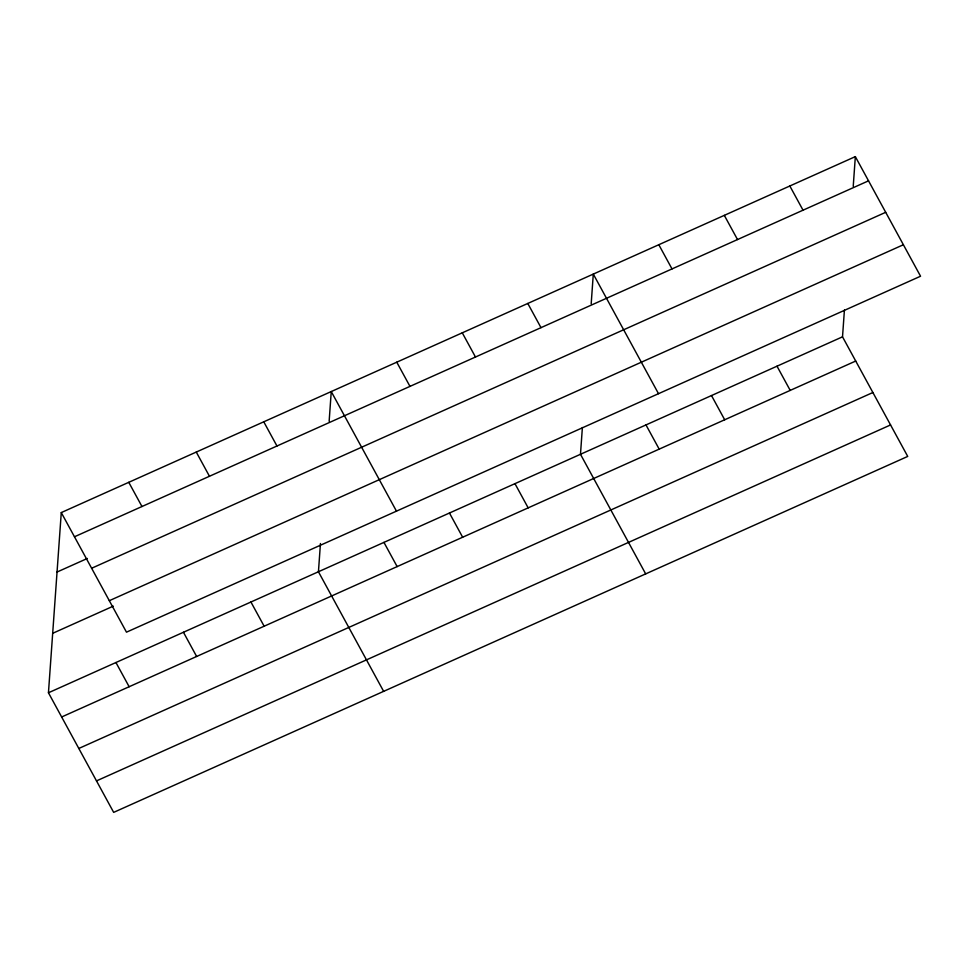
<?xml version="1.0" encoding="UTF-8"?>
<svg xmlns="http://www.w3.org/2000/svg" width="969" height="969" viewBox="0 0 969 969"><rect width="100%" height="100%" fill="white"/><g stroke="black" fill="none" stroke-linecap="round" stroke-linejoin="round"><path stroke-width="1.45" d="M844.423 310.068L842.521 336.824L907.723 456.423L113.664 812.373L48.45 692.774L61.277 512.577L855.336 156.627L920.55 276.226L126.479 632.176L61.277 512.577M320.448 543.512L318.438 571.758L383.639 691.357M329.145 421.285L331.253 391.549L396.466 511.147M582.381 427.535L580.479 454.291L645.681 573.89M591.187 303.818L593.294 274.082L658.508 393.693M853.229 186.363L855.336 156.627M74.468 536.778L868.539 180.828M57.038 572.037L87.343 558.459M91.631 568.258L885.702 212.308M109.315 600.695L903.387 244.745M52.677 633.314L113.288 606.146M48.45 692.774L842.521 336.824M61.653 716.987L855.712 361.037M78.816 748.468L872.875 392.518M96.5 780.893L890.559 424.943M789.832 185.987L803.035 210.2M724.315 215.36L737.518 239.561M777.005 366.197L790.207 390.398M658.811 244.721L672.014 268.934M711.5 395.558L724.691 419.771M645.984 424.931L659.186 449.132M527.79 303.454L540.993 327.655M462.274 332.815L475.476 357.028M514.963 483.652L528.166 507.865M396.769 362.188L409.972 386.389M449.459 513.025L462.649 537.226M383.942 542.386L397.145 566.599M263.762 421.806L276.964 446.019M196.271 452.063L209.461 476.263M250.935 602.015L264.137 626.216M128.768 482.32L141.971 506.521M183.444 632.26L196.634 656.473M115.941 662.517L129.143 686.73"/></g></svg>
